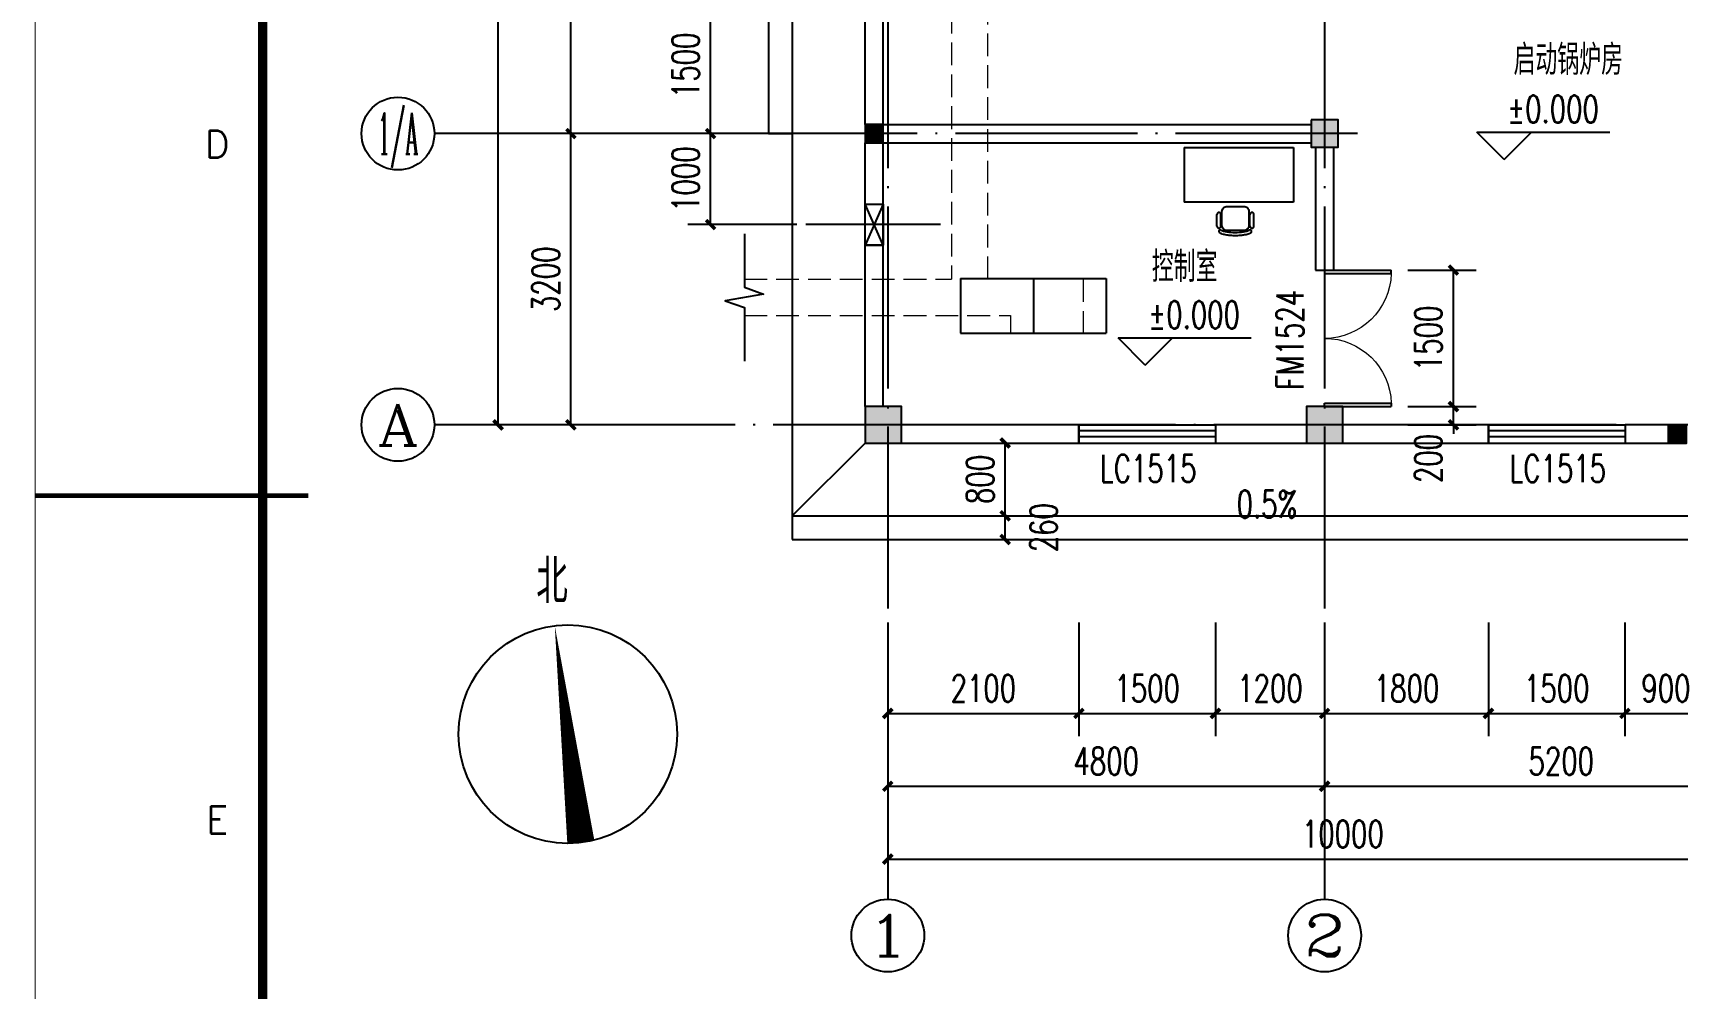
# Model space of a CAD drawing. Header units: millimetres. Extents: x 198973 to 311338, y 50799 to 196797.
# Drawn here: x 198973 to 217039, y 75114 to 85610 of the extents above; entities that cross this region are included whole.
import ezdxf
from ezdxf.enums import TextEntityAlignment as Align

# ---------------------------------------------------------------- set-up
doc = ezdxf.new("R2010")
doc.units = ezdxf.units.MM
doc.header["$LTSCALE"] = 1000
for name, pattern in [('CENTER', [2, 1.25, -0.25, 0.25, -0.25]), ('DASH', [0.35, 0.25, -0.1]), ('DOTE', [2.42, 2, -0.2, 0.02, -0.2])]:
    doc.linetypes.add(name, pattern=pattern)
for name, color, linetype in [('3T_WOOD', 21, 'Continuous'), ('AXIS', 3, 'Continuous'), ('AXIS_TEXT', 7, 'Continuous'), ('COLUMN', 255, 'Continuous'), ('DIM_ELEV', 3, 'Continuous'), ('DIM_SYMB', 3, 'Continuous'), ('DOTE', 1, 'CENTER'), ('PUB_DIM', 3, 'Continuous'), ('PUB_HATCH', 8, 'Continuous'), ('PUB_TEXT', 7, 'Continuous'), ('STAIR', 2, 'Continuous'), ('WALL', 141, 'Continuous'), ('WINDOW', 2, 'Continuous'), ('WINDOW_TEXT', 7, 'Continuous')]:
    doc.layers.add(name, color=color, linetype=linetype)
doc.layers.add('Z-综合管架', color=25, linetype='Continuous', lineweight=0)
doc.styles.add('_TCH_AXIS', font='COMPLEX', dxfattribs={"bigfont": 'GBCBIG'})
doc.styles.add('_TCH_DIM', font='SIMPLEX', dxfattribs={"bigfont": 'GBCBIG'})
doc.styles.add('_TCH_DIM_T3', font='SIMPLEX', dxfattribs={"width": 0.705882, "bigfont": 'GBCBIG'})
doc.styles.add('_TCH_WINDOW', font='SIMPLEX', dxfattribs={"height": 3.5, "bigfont": 'GBCBIG'})
doc.styles.add('DIM_FONT', font='SIMPLEX.shx', dxfattribs={"width": 0.8})
doc.styles.get("Standard").update_dxf_attribs({"font": 'txt', "bigfont": 'gbcbig.shx'})
doc.dimstyles.new('_TCH_ARCH&&100', dxfattribs={"dimtxt": 297.5, "dimasz": 100, "dimexe": 250, "dimexo": 300, "dimgap": 126.25, "dimtad": 1, "dimdec": 0, "dimzin": 0, "dimdsep": 46, "dimtxsty": '_TCH_DIM_T3', "dimblk": 'ARCHTICK', "dimcen": 0.09, "dimclrt": 7, "dimazin": 2, "dimtfac": 1, "dimtdec": 0, "dimtix": 1, "dimtmove": 2, "dimatfit": 3, "dimfxl": 1, "dimtolj": 1, "dimtzin": 0, "dimarcsym": 0})
doc.dimstyles.new('DIMN', dxfattribs={"dimtxt": 300, "dimasz": 1, "dimexe": 250, "dimexo": 300, "dimgap": 150, "dimtad": 1, "dimdec": 0, "dimzin": 0, "dimdsep": 46, "dimtxsty": 'DIM_FONT', "dimblk": '_DIMX', "dimcen": 0.09, "dimclrt": 7, "dimadec": 0, "dimazin": 0, "dimtfac": 1, "dimtdec": 0, "dimtix": 1, "dimtmove": 2, "dimatfit": 3, "dimldrblk": '_DIMX', "dimfxl": 1, "dimtolj": 1, "dimtzin": 0, "dimarcsym": 0})

# ---------------------------------------------------------------- blocks, each defined once
blk = doc.blocks.new('GEDI_WK_A1')
at = {"color": 3}
blk.add_line((25, 297), (0, 297), dxfattribs=at)
for points, const_width in [([(0, 0), (841, 0), (841, 594), (0, 594)], 0.1), ([(25, 10), (831, 10), (831, 584), (25, 584)], 1)]:
    blk.add_lwpolyline(points, close=True, dxfattribs=dict(at, const_width=const_width))
at = {"color": 3, "const_width": 0.5}
blk.add_lwpolyline([(30, 297), (0, 297)], dxfattribs=at)
at = {"color": 3}
for s, p in [('D', (20, 334.12)), ('E', (20, 259.88))]:
    blk.add_text(s, height=3, dxfattribs=at).set_placement(p, align=Align.CENTER)
blk = doc.blocks.new('_ArchTick')
at = {"color": 0, "linetype": 'ByBlock', "const_width": 0.4}
blk.add_lwpolyline([(-0.5, -0.5), (0.5, 0.5)], dxfattribs=at)
blk = doc.blocks.new('*D32')
at = {"layer": 'DEFPOINTS', "color": 0, "transparency": 16777216}
for p in [(206419, 84503), (207668, 84503), (207668, 83503)]:
    blk.add_point(p, dxfattribs=at)
at = {"layer": 'PUB_DIM', "color": 0, "lineweight": -2, "transparency": 16777216}
for p, q in [((207368, 84503), (206169, 84503)), ((206419, 83503), (206419, 84503)), ((207368, 83503), (206169, 83503))]:
    blk.add_line(p, q, dxfattribs=at)
at = {"layer": 'PUB_DIM', "color": 0, "lineweight": -2, "transparency": 16777216, "xscale": 100, "yscale": 100, "zscale": 100}
for p, rotation in [((206419, 84503), 90), ((206419, 83503), 270)]:
    blk.add_blockref('_ArchTick', p, dxfattribs=dict(at, rotation=rotation))
at = {"layer": 'PUB_DIM', "color": 7, "transparency": 16777216, "insert": (206144, 84003), "char_height": 297.5, "attachment_point": 5, "rotation": 90, "style": '_TCH_DIM_T3'}
blk.add_mtext('\\A1;1000', dxfattribs=at)
blk = doc.blocks.new('*D33')
at = {"layer": 'DEFPOINTS', "color": 0, "transparency": 16777216}
for p in [(206419, 86003), (207668, 86003), (207668, 84503)]:
    blk.add_point(p, dxfattribs=at)
at = {"layer": 'PUB_DIM', "color": 0, "lineweight": -2, "transparency": 16777216}
for p, q in [((207368, 86003), (206169, 86003)), ((206419, 84503), (206419, 86003)), ((207368, 84503), (206169, 84503))]:
    blk.add_line(p, q, dxfattribs=at)
at = {"layer": 'PUB_DIM', "color": 0, "lineweight": -2, "transparency": 16777216, "xscale": 100, "yscale": 100, "zscale": 100}
for p, rotation in [((206419, 86003), 90), ((206419, 84503), 270)]:
    blk.add_blockref('_ArchTick', p, dxfattribs=dict(at, rotation=rotation))
at = {"layer": 'PUB_DIM', "color": 7, "transparency": 16777216, "insert": (206144, 85253), "char_height": 297.5, "attachment_point": 5, "rotation": 90, "style": '_TCH_DIM_T3'}
blk.add_mtext('\\A1;1500', dxfattribs=at)
blk = doc.blocks.new('*D56')
at = {"layer": 'DEFPOINTS', "color": 0, "transparency": 16777216}
for p in [(213779, 81503), (214581, 81503), (213779, 81303)]:
    blk.add_point(p, dxfattribs=at)
at = {"layer": 'PUB_DIM', "color": 0, "lineweight": -2, "transparency": 16777216}
for p, q in [((214079, 81503), (214831, 81503)), ((214581, 81503), (214581, 81603)), ((214581, 81303), (214581, 81503)), ((214079, 81303), (214831, 81303)), ((214581, 81303), (214581, 81203))]:
    blk.add_line(p, q, dxfattribs=at)
at = {"layer": 'PUB_DIM', "color": 0, "lineweight": -2, "transparency": 16777216, "xscale": 100, "yscale": 100, "zscale": 100}
for p, rotation in [((214581, 81503), 270), ((214581, 81303), 90)]:
    blk.add_blockref('_ArchTick', p, dxfattribs=dict(at, rotation=rotation))
at = {"layer": 'PUB_DIM', "color": 7, "transparency": 16777216, "insert": (214306, 80933), "char_height": 297.5, "attachment_point": 5, "rotation": 90, "style": '_TCH_DIM_T3'}
blk.add_mtext('\\A1;200', dxfattribs=at)
blk = doc.blocks.new('*D57')
at = {"layer": 'DEFPOINTS', "color": 0, "transparency": 16777216}
for p in [(213779, 83003), (214581, 83003), (213779, 81503)]:
    blk.add_point(p, dxfattribs=at)
at = {"layer": 'PUB_DIM', "color": 0, "lineweight": -2, "transparency": 16777216}
for p, q in [((214079, 83003), (214831, 83003)), ((214581, 81503), (214581, 83003)), ((214079, 81503), (214831, 81503))]:
    blk.add_line(p, q, dxfattribs=at)
at = {"layer": 'PUB_DIM', "color": 0, "lineweight": -2, "transparency": 16777216, "xscale": 100, "yscale": 100, "zscale": 100}
for p, rotation in [((214581, 83003), 90), ((214581, 81503), 270)]:
    blk.add_blockref('_ArchTick', p, dxfattribs=dict(at, rotation=rotation))
at = {"layer": 'PUB_DIM', "color": 7, "transparency": 16777216, "insert": (214306, 82253), "char_height": 297.5, "attachment_point": 5, "rotation": 90, "style": '_TCH_DIM_T3'}
blk.add_mtext('\\A1;1500', dxfattribs=at)
blk = doc.blocks.new('*D60')
at = {"layer": 'DEFPOINTS', "color": 0, "transparency": 16777216}
for p in [(208764, 81103), (209656, 81103), (208764, 80303)]:
    blk.add_point(p, dxfattribs=at)
at = {"layer": 'PUB_DIM', "color": 0, "lineweight": -2, "transparency": 16777216}
for p, q in [((209064, 81103), (209906, 81103)), ((209656, 80303), (209656, 81103)), ((209064, 80303), (209906, 80303))]:
    blk.add_line(p, q, dxfattribs=at)
at = {"layer": 'PUB_DIM', "color": 0, "lineweight": -2, "transparency": 16777216, "xscale": 100, "yscale": 100, "zscale": 100}
for p, rotation in [((209656, 81103), 90), ((209656, 80303), 270)]:
    blk.add_blockref('_ArchTick', p, dxfattribs=dict(at, rotation=rotation))
at = {"layer": 'PUB_DIM', "color": 7, "transparency": 16777216, "insert": (209381, 80703), "char_height": 297.5, "attachment_point": 5, "rotation": 90, "style": '_TCH_DIM_T3'}
blk.add_mtext('\\A1;800', dxfattribs=at)
blk = doc.blocks.new('*D61')
at = {"layer": 'DEFPOINTS', "color": 0, "transparency": 16777216}
for p in [(208764, 80303), (209656, 80303), (208764, 80043)]:
    blk.add_point(p, dxfattribs=at)
at = {"layer": 'PUB_DIM', "color": 0, "lineweight": -2, "transparency": 16777216}
for p, q in [((209064, 80303), (209906, 80303)), ((209656, 80043), (209656, 80303)), ((209064, 80043), (209906, 80043))]:
    blk.add_line(p, q, dxfattribs=at)
at = {"layer": 'PUB_DIM', "color": 0, "lineweight": -2, "transparency": 16777216, "xscale": 100, "yscale": 100, "zscale": 100}
for p, rotation in [((209656, 80303), 90), ((209656, 80043), 270)]:
    blk.add_blockref('_ArchTick', p, dxfattribs=dict(at, rotation=rotation))
at = {"layer": 'PUB_DIM', "color": 7, "transparency": 16777216, "insert": (210079, 80173), "char_height": 297.5, "attachment_point": 5, "rotation": 90, "style": '_TCH_DIM_T3'}
blk.add_mtext('\\A1;260', dxfattribs=at)
blk = doc.blocks.new('*D125')
at = {"layer": 'AXIS', "color": 0, "lineweight": -2, "transparency": 16777216}
for p, q in [((206125, 84503), (204634, 84503)), ((204884, 81303), (204884, 84503)), ((206125, 81303), (204634, 81303))]:
    blk.add_line(p, q, dxfattribs=at)
at = {"layer": 'DEFPOINTS', "color": 0, "transparency": 16777216}
for p in [(204884, 84503), (206425, 84503), (206425, 81303)]:
    blk.add_point(p, dxfattribs=at)
at = {"layer": 'AXIS', "color": 0, "lineweight": -2, "transparency": 16777216, "xscale": 100, "yscale": 100, "zscale": 100}
for p, rotation in [((204884, 84503), 90), ((204884, 81303), 270)]:
    blk.add_blockref('_ArchTick', p, dxfattribs=dict(at, rotation=rotation))
at = {"layer": 'AXIS', "color": 7, "transparency": 16777216, "insert": (204609, 82903), "char_height": 297.5, "attachment_point": 5, "rotation": 90, "style": '_TCH_DIM_T3'}
blk.add_mtext('\\A1;3200', dxfattribs=at)
blk = doc.blocks.new('*D126')
at = {"layer": 'AXIS', "color": 0, "lineweight": -2, "transparency": 16777216}
for p, q in [((206125, 88103), (204634, 88103)), ((204884, 84503), (204884, 88103)), ((206125, 84503), (204634, 84503))]:
    blk.add_line(p, q, dxfattribs=at)
at = {"layer": 'DEFPOINTS', "color": 0, "transparency": 16777216}
for p in [(204884, 88103), (206425, 88103), (206425, 84503)]:
    blk.add_point(p, dxfattribs=at)
at = {"layer": 'AXIS', "color": 0, "lineweight": -2, "transparency": 16777216, "xscale": 100, "yscale": 100, "zscale": 100}
for p, rotation in [((204884, 88103), 90), ((204884, 84503), 270)]:
    blk.add_blockref('_ArchTick', p, dxfattribs=dict(at, rotation=rotation))
at = {"layer": 'AXIS', "color": 7, "transparency": 16777216, "insert": (204609, 86303), "char_height": 297.5, "attachment_point": 5, "rotation": 90, "style": '_TCH_DIM_T3'}
blk.add_mtext('\\A1;3600', dxfattribs=at)
blk = doc.blocks.new('*D129')
at = {"layer": 'AXIS', "color": 0, "lineweight": -2, "transparency": 16777216}
for p, q in [((206125, 101303), (203834, 101303)), ((204084, 81303), (204084, 101303)), ((206125, 81303), (203834, 81303))]:
    blk.add_line(p, q, dxfattribs=at)
at = {"layer": 'DEFPOINTS', "color": 0, "transparency": 16777216}
for p in [(204084, 101303), (206425, 101303), (206425, 81303)]:
    blk.add_point(p, dxfattribs=at)
at = {"layer": 'AXIS', "color": 0, "lineweight": -2, "transparency": 16777216, "xscale": 100, "yscale": 100, "zscale": 100}
for p, rotation in [((204084, 101303), 90), ((204084, 81303), 270)]:
    blk.add_blockref('_ArchTick', p, dxfattribs=dict(at, rotation=rotation))
at = {"layer": 'AXIS', "color": 7, "transparency": 16777216, "insert": (203809, 91303), "char_height": 297.5, "attachment_point": 5, "rotation": 90, "style": '_TCH_DIM_T3'}
blk.add_mtext('\\A1;20000', dxfattribs=at)
blk = doc.blocks.new('*D131')
at = {"layer": 'AXIS', "color": 0, "lineweight": -2, "transparency": 16777216}
for p, q in [((216466, 79130), (216466, 77882)), ((217366, 79130), (217366, 77882)), ((216466, 78132), (217366, 78132))]:
    blk.add_line(p, q, dxfattribs=at)
at = {"layer": 'DEFPOINTS', "color": 0, "transparency": 16777216}
for p in [(216466, 79430), (217366, 79430), (217366, 78132)]:
    blk.add_point(p, dxfattribs=at)
at = {"layer": 'AXIS', "color": 0, "lineweight": -2, "transparency": 16777216, "xscale": 100, "yscale": 100, "zscale": 100, "rotation": 180}
blk.add_blockref('_ArchTick', (216466, 78132), dxfattribs=at)
at = {"layer": 'AXIS', "color": 0, "lineweight": -2, "transparency": 16777216, "xscale": 100, "yscale": 100, "zscale": 100}
blk.add_blockref('_ArchTick', (217366, 78132), dxfattribs=at)
at = {"layer": 'AXIS', "color": 7, "transparency": 16777216, "insert": (216916, 78407), "char_height": 297.5, "attachment_point": 5, "style": '_TCH_DIM_T3'}
blk.add_mtext('\\A1;900', dxfattribs=at)
blk = doc.blocks.new('*D132')
at = {"layer": 'AXIS', "color": 0, "lineweight": -2, "transparency": 16777216}
for p, q in [((214966, 79130), (214966, 77882)), ((216466, 79130), (216466, 77882)), ((214966, 78132), (216466, 78132))]:
    blk.add_line(p, q, dxfattribs=at)
at = {"layer": 'DEFPOINTS', "color": 0, "transparency": 16777216}
for p in [(214966, 79430), (216466, 79430), (216466, 78132)]:
    blk.add_point(p, dxfattribs=at)
at = {"layer": 'AXIS', "color": 0, "lineweight": -2, "transparency": 16777216, "xscale": 100, "yscale": 100, "zscale": 100, "rotation": 180}
blk.add_blockref('_ArchTick', (214966, 78132), dxfattribs=at)
at = {"layer": 'AXIS', "color": 0, "lineweight": -2, "transparency": 16777216, "xscale": 100, "yscale": 100, "zscale": 100}
blk.add_blockref('_ArchTick', (216466, 78132), dxfattribs=at)
at = {"layer": 'AXIS', "color": 7, "transparency": 16777216, "insert": (215716, 78407), "char_height": 297.5, "attachment_point": 5, "style": '_TCH_DIM_T3'}
blk.add_mtext('\\A1;1500', dxfattribs=at)
blk = doc.blocks.new('*D133')
at = {"layer": 'AXIS', "color": 0, "lineweight": -2, "transparency": 16777216}
for p, q in [((213166, 79130), (213166, 77882)), ((214966, 79130), (214966, 77882)), ((213166, 78132), (214966, 78132))]:
    blk.add_line(p, q, dxfattribs=at)
at = {"layer": 'DEFPOINTS', "color": 0, "transparency": 16777216}
for p in [(213166, 79430), (214966, 79430), (214966, 78132)]:
    blk.add_point(p, dxfattribs=at)
at = {"layer": 'AXIS', "color": 0, "lineweight": -2, "transparency": 16777216, "xscale": 100, "yscale": 100, "zscale": 100, "rotation": 180}
blk.add_blockref('_ArchTick', (213166, 78132), dxfattribs=at)
at = {"layer": 'AXIS', "color": 0, "lineweight": -2, "transparency": 16777216, "xscale": 100, "yscale": 100, "zscale": 100}
blk.add_blockref('_ArchTick', (214966, 78132), dxfattribs=at)
at = {"layer": 'AXIS', "color": 7, "transparency": 16777216, "insert": (214066, 78407), "char_height": 297.5, "attachment_point": 5, "style": '_TCH_DIM_T3'}
blk.add_mtext('\\A1;1800', dxfattribs=at)
blk = doc.blocks.new('*D134')
at = {"layer": 'AXIS', "color": 0, "lineweight": -2, "transparency": 16777216}
for p, q in [((211966, 79130), (211966, 77882)), ((213166, 79130), (213166, 77882)), ((211966, 78132), (213166, 78132))]:
    blk.add_line(p, q, dxfattribs=at)
at = {"layer": 'DEFPOINTS', "color": 0, "transparency": 16777216}
for p in [(211966, 79430), (213166, 79430), (213166, 78132)]:
    blk.add_point(p, dxfattribs=at)
at = {"layer": 'AXIS', "color": 0, "lineweight": -2, "transparency": 16777216, "xscale": 100, "yscale": 100, "zscale": 100, "rotation": 180}
blk.add_blockref('_ArchTick', (211966, 78132), dxfattribs=at)
at = {"layer": 'AXIS', "color": 0, "lineweight": -2, "transparency": 16777216, "xscale": 100, "yscale": 100, "zscale": 100}
blk.add_blockref('_ArchTick', (213166, 78132), dxfattribs=at)
at = {"layer": 'AXIS', "color": 7, "transparency": 16777216, "insert": (212566, 78407), "char_height": 297.5, "attachment_point": 5, "style": '_TCH_DIM_T3'}
blk.add_mtext('\\A1;1200', dxfattribs=at)
blk = doc.blocks.new('*D135')
at = {"layer": 'AXIS', "color": 0, "lineweight": -2, "transparency": 16777216}
for p, q in [((210466, 79130), (210466, 77882)), ((211966, 79130), (211966, 77882)), ((210466, 78132), (211966, 78132))]:
    blk.add_line(p, q, dxfattribs=at)
at = {"layer": 'DEFPOINTS', "color": 0, "transparency": 16777216}
for p in [(210466, 79430), (211966, 79430), (211966, 78132)]:
    blk.add_point(p, dxfattribs=at)
at = {"layer": 'AXIS', "color": 0, "lineweight": -2, "transparency": 16777216, "xscale": 100, "yscale": 100, "zscale": 100, "rotation": 180}
blk.add_blockref('_ArchTick', (210466, 78132), dxfattribs=at)
at = {"layer": 'AXIS', "color": 0, "lineweight": -2, "transparency": 16777216, "xscale": 100, "yscale": 100, "zscale": 100}
blk.add_blockref('_ArchTick', (211966, 78132), dxfattribs=at)
at = {"layer": 'AXIS', "color": 7, "transparency": 16777216, "insert": (211216, 78407), "char_height": 297.5, "attachment_point": 5, "style": '_TCH_DIM_T3'}
blk.add_mtext('\\A1;1500', dxfattribs=at)
blk = doc.blocks.new('*D136')
at = {"layer": 'AXIS', "color": 0, "lineweight": -2, "transparency": 16777216}
for p, q in [((208366, 79130), (208366, 77882)), ((210466, 79130), (210466, 77882)), ((208366, 78132), (210466, 78132))]:
    blk.add_line(p, q, dxfattribs=at)
at = {"layer": 'DEFPOINTS', "color": 0, "transparency": 16777216}
for p in [(208366, 79430), (210466, 79430), (210466, 78132)]:
    blk.add_point(p, dxfattribs=at)
at = {"layer": 'AXIS', "color": 0, "lineweight": -2, "transparency": 16777216, "xscale": 100, "yscale": 100, "zscale": 100, "rotation": 180}
blk.add_blockref('_ArchTick', (208366, 78132), dxfattribs=at)
at = {"layer": 'AXIS', "color": 0, "lineweight": -2, "transparency": 16777216, "xscale": 100, "yscale": 100, "zscale": 100}
blk.add_blockref('_ArchTick', (210466, 78132), dxfattribs=at)
at = {"layer": 'AXIS', "color": 7, "transparency": 16777216, "insert": (209416, 78407), "char_height": 297.5, "attachment_point": 5, "style": '_TCH_DIM_T3'}
blk.add_mtext('\\A1;2100', dxfattribs=at)
blk = doc.blocks.new('*D137')
at = {"layer": 'AXIS', "color": 0, "lineweight": -2, "transparency": 16777216}
for p, q in [((213166, 78330), (213166, 77082)), ((218366, 78330), (218366, 77082)), ((213166, 77332), (218366, 77332))]:
    blk.add_line(p, q, dxfattribs=at)
at = {"layer": 'DEFPOINTS', "color": 0, "transparency": 16777216}
for p in [(213166, 78630), (218366, 78630), (218366, 77332)]:
    blk.add_point(p, dxfattribs=at)
at = {"layer": 'AXIS', "color": 0, "lineweight": -2, "transparency": 16777216, "xscale": 100, "yscale": 100, "zscale": 100, "rotation": 180}
blk.add_blockref('_ArchTick', (213166, 77332), dxfattribs=at)
at = {"layer": 'AXIS', "color": 0, "lineweight": -2, "transparency": 16777216, "xscale": 100, "yscale": 100, "zscale": 100}
blk.add_blockref('_ArchTick', (218366, 77332), dxfattribs=at)
at = {"layer": 'AXIS', "color": 7, "transparency": 16777216, "insert": (215766, 77607), "char_height": 297.5, "attachment_point": 5, "style": '_TCH_DIM_T3'}
blk.add_mtext('\\A1;5200', dxfattribs=at)
blk = doc.blocks.new('*D138')
at = {"layer": 'AXIS', "color": 0, "lineweight": -2, "transparency": 16777216}
for p, q in [((208366, 78330), (208366, 77082)), ((213166, 78330), (213166, 77082)), ((208366, 77332), (213166, 77332))]:
    blk.add_line(p, q, dxfattribs=at)
at = {"layer": 'DEFPOINTS', "color": 0, "transparency": 16777216}
for p in [(208366, 78630), (213166, 78630), (213166, 77332)]:
    blk.add_point(p, dxfattribs=at)
at = {"layer": 'AXIS', "color": 0, "lineweight": -2, "transparency": 16777216, "xscale": 100, "yscale": 100, "zscale": 100, "rotation": 180}
blk.add_blockref('_ArchTick', (208366, 77332), dxfattribs=at)
at = {"layer": 'AXIS', "color": 0, "lineweight": -2, "transparency": 16777216, "xscale": 100, "yscale": 100, "zscale": 100}
blk.add_blockref('_ArchTick', (213166, 77332), dxfattribs=at)
at = {"layer": 'AXIS', "color": 7, "transparency": 16777216, "insert": (210766, 77607), "char_height": 297.5, "attachment_point": 5, "style": '_TCH_DIM_T3'}
blk.add_mtext('\\A1;4800', dxfattribs=at)
blk = doc.blocks.new('*D139')
at = {"layer": 'AXIS', "color": 0, "lineweight": -2, "transparency": 16777216}
for p, q in [((208366, 78021), (208366, 76282)), ((218366, 78021), (218366, 76282)), ((208366, 76532), (218366, 76532))]:
    blk.add_line(p, q, dxfattribs=at)
at = {"layer": 'DEFPOINTS', "color": 0, "transparency": 16777216}
for p in [(208366, 78321), (218366, 78321), (218366, 76532)]:
    blk.add_point(p, dxfattribs=at)
at = {"layer": 'AXIS', "color": 0, "lineweight": -2, "transparency": 16777216, "xscale": 100, "yscale": 100, "zscale": 100, "rotation": 180}
blk.add_blockref('_ArchTick', (208366, 76532), dxfattribs=at)
at = {"layer": 'AXIS', "color": 0, "lineweight": -2, "transparency": 16777216, "xscale": 100, "yscale": 100, "zscale": 100}
blk.add_blockref('_ArchTick', (218366, 76532), dxfattribs=at)
at = {"layer": 'AXIS', "color": 7, "transparency": 16777216, "insert": (213366, 76807), "char_height": 297.5, "attachment_point": 5, "style": '_TCH_DIM_T3'}
blk.add_mtext('\\A1;10000', dxfattribs=at)
blk = doc.blocks.new('$TCHSYS$WIN2D')
for p, q in [((-0.5, 0.5), (0.5, 0.5)), ((-0.5, 0.5), (-0.5, -0.5)), ((0.5, 0.5), (0.5, -0.5)), ((0.5, 0.167), (-0.5, 0.167)), ((0.5, -0.167), (-0.5, -0.167)), ((-0.5, -0.5), (0.5, -0.5))]:
    blk.add_line(p, q)
blk = doc.blocks.new('_FZH')
blk.add_lwpolyline([(-0.5, -0.5), (0.5, -0.5), (0.5, 0.5), (-0.5, 0.5)], close=True)
at = {"layer": 'PUB_HATCH'}
blk.add_solid([(-0.5, -0.5), (0.5, -0.5), (-0.5, 0.5), (0.5, 0.5)], dxfattribs=at)
blk = doc.blocks.new('$DorLib2D$00000002')
for p, q in [((-0.5, 0), (-0.5, 0.4875)), ((-0.475, 0.4875), (-0.5, 0.4875)), ((-0.475, 0), (-0.475, 0.4875)), ((0.475, 0), (0.475, 0.4875)), ((0.475, 0.4875), (0.5, 0.4875)), ((0.5, 0), (0.5, 0.4875)), ((-0.5, 0), (-0.475, 0)), ((0.5, 0), (0.475, 0))]:
    blk.add_line(p, q)
at = {"lineweight": 13}
for centre, start, end in [((-0.4875, 0), 0, 88.53072), ((0.4875, 0), 91.46928, 180)]:
    blk.add_arc(centre, 0.4875, start, end, dxfattribs=at)
blk = doc.blocks.new('*D170')
at = {"layer": 'DEFPOINTS', "color": 0, "transparency": 16777216}
for p in [(220054, 103466), (218616, 101503), (208116, 81103)]:
    blk.add_point(p, dxfattribs=at)
at = {"layer": 'STAIR', "color": 0, "lineweight": -2, "transparency": 16777216}
for p, q in [((220054, 103464), (220054, 104644)), ((218616, 103462), (220054, 103464)), ((218616, 101803), (218616, 103462))]:
    blk.add_line(p, q, dxfattribs=at)
at = {"layer": 'STAIR', "color": 7, "transparency": 16777216, "insert": (219754, 104130), "char_height": 300, "attachment_point": 5, "rotation": 90, "style": 'DIM_FONT'}
blk.add_mtext('\\A1;10500', dxfattribs=at)
blk = doc.blocks.new('_DIMX')
blk.add_line((-150, 0), (150, 0))
at = {"const_width": 50}
blk.add_lwpolyline([(-70, -70), (70, 70)], dxfattribs=at)
blk = doc.blocks.new('*D171')
at = {"layer": 'DEFPOINTS', "color": 0, "transparency": 16777216}
for p in [(221110, 103729), (218616, 101503), (208116, 81103)]:
    blk.add_point(p, dxfattribs=at)
at = {"layer": 'STAIR', "color": 0, "lineweight": -2, "transparency": 16777216}
for p, q in [((221106, 101503), (221108, 103729)), ((221108, 103729), (222334, 103729)), ((218916, 101503), (221106, 101503))]:
    blk.add_line(p, q, dxfattribs=at)
at = {"layer": 'STAIR', "color": 7, "transparency": 16777216, "insert": (221797, 104029), "char_height": 300, "attachment_point": 5, "style": 'DIM_FONT'}
blk.add_mtext('\\A1;20400', dxfattribs=at)

msp = doc.modelspace()

# ---------------------------------------------------------------- linework, layer by layer
for p, q in [((211623.7, 84349), (211623.7, 83749)), ((211623.7, 84349), (211623.7, 83749)), ((211623.7, 84349), (212823.7, 84349)), ((212823.7, 84349), (212823.7, 83749)), ((212823.7, 83749), (211623.7, 83749)), ((212823.7, 83749), (211623.7, 83749)), ((211981.7, 83485.7), (211981.7, 83614.2)), ((211981.7, 83485.7), (211981.7, 83614.2)), ((212025.7, 83485.7), (212025.7, 83614.2)), ((212025.7, 83485.7), (212025.7, 83614.2)), ((212345.4, 83485.7), (212345.4, 83614.2)), ((212345.4, 83485.7), (212345.4, 83614.2)), ((212389.4, 83485.7), (212389.4, 83614.2)), ((212389.4, 83485.7), (212389.4, 83614.2)), ((209166.2, 82911.4), (209966.2, 82911.4)), ((209166.2, 82911.4), (209166.2, 82311.4)), ((209966.2, 82911.4), (209966.2, 82311.4)), ((209966.2, 82911.4), (210766.2, 82911.4)), ((210766.2, 82911.4), (210766.2, 82311.4)), ((209166.2, 82311.4), (209966.2, 82311.4)), ((209966.2, 82311.4), (210766.2, 82311.4))]:
    msp.add_line(p, q)
msp.add_lwpolyline([(212278, 83438.7), (212093.1, 83438.7, -0.4142136), (212038.1, 83493.7), (212038.1, 83647.6, -0.4142136), (212093.1, 83702.6), (212278, 83702.6, -0.4142136), (212333, 83647.6), (212333, 83493.7, -0.4142136)], format="xyb", close=True)
msp.add_lwpolyline([(212278, 83438.7), (212093.1, 83438.7, -0.4142136), (212038.1, 83493.7), (212038.1, 83647.6, -0.4142136), (212093.1, 83702.6), (212278, 83702.6, -0.4142136), (212333, 83647.6), (212333, 83493.7, -0.4142136)], format="xyb", close=True)
for centre, radius, start, end in [((212003.7, 83614.2), 22, 0, 180), ((212003.7, 83614.2), 22, 0, 180), ((212003.7, 83485.7), 22, 180, 0), ((212003.7, 83485.7), 22, 180, 0), ((212367.4, 83614.2), 22, 0, 180), ((212367.4, 83614.2), 22, 0, 180), ((212367.4, 83485.7), 22, 180, 0), ((212367.4, 83485.7), 22, 180, 0), ((212019.3, 83428.8), 16.5, 62.56574, 242.56574), ((212019.3, 83428.8), 16.5, 62.56574, 242.56574), ((212345.9, 83428.8), 16.5, 297.43426, 117.43426), ((212345.9, 83428.8), 16.5, 297.43426, 117.43426)]:
    msp.add_arc(centre, radius, start, end)
msp.add_ellipse((212182.6, 83467.9), major_axis=(177.7, 0), ratio=0.2854236, start_param=3.6442998, end_param=5.7804703)
msp.add_ellipse((212182.6, 83467.9), major_axis=(177.7, 0), ratio=0.2854236, start_param=3.6442998, end_param=5.7804703)
msp.add_open_spline([(212011.6, 83414.2), (212012.5, 83413.7), (212013.4, 83413.2), (212018, 83411), (212021.8, 83409.3), (212029.6, 83406.2), (212033.7, 83404.7), (212045.2, 83400.9), (212053, 83398.7), (212069.3, 83394.8), (212077.9, 83393.1), (212095.8, 83390.1), (212105.1, 83388.8), (212132.3, 83385.8), (212150.9, 83384.6), (212188.5, 83383.9), (212207.5, 83384.3), (212239.6, 83386.5), (212253, 83387.9), (212278.6, 83391.5), (212290.8, 83393.7), (212310.2, 83398.2), (212317.7, 83400.3), (212331.9, 83404.8), (212338.6, 83407.3), (212347.8, 83411.3), (212350.7, 83412.7), (212353.5, 83414.1)], degree=3, knots=[3.6435975, 3.6435975, 3.6435975, 3.6435975, 3.6679388, 3.6679388, 3.7616881, 3.7616881, 3.8554374, 3.8554374, 4.0175408, 4.0175408, 4.1796442, 4.1796442, 4.3417476, 4.3417476, 4.6437464, 4.6437464, 4.9457451, 4.9457451, 5.1708309, 5.1708309, 5.3959166, 5.3959166, 5.5516013, 5.5516013, 5.707286, 5.707286, 5.7804728, 5.7804728, 5.7804728, 5.7804728])
msp.add_open_spline([(212011.6, 83414.2), (212012.5, 83413.7), (212013.4, 83413.2), (212018, 83411), (212021.8, 83409.3), (212029.6, 83406.2), (212033.7, 83404.7), (212045.2, 83400.9), (212053, 83398.7), (212069.3, 83394.8), (212077.9, 83393.1), (212095.8, 83390.1), (212105.1, 83388.8), (212132.3, 83385.8), (212150.9, 83384.6), (212188.5, 83383.9), (212207.5, 83384.3), (212239.6, 83386.5), (212253, 83387.9), (212278.6, 83391.5), (212290.8, 83393.7), (212310.2, 83398.2), (212317.7, 83400.3), (212331.9, 83404.8), (212338.6, 83407.3), (212347.8, 83411.3), (212350.7, 83412.7), (212353.5, 83414.1)], degree=3, knots=[3.6435975, 3.6435975, 3.6435975, 3.6435975, 3.6679388, 3.6679388, 3.7616881, 3.7616881, 3.8554374, 3.8554374, 4.0175408, 4.0175408, 4.1796442, 4.1796442, 4.3417476, 4.3417476, 4.6437464, 4.6437464, 4.9457451, 4.9457451, 5.1708309, 5.1708309, 5.3959166, 5.3959166, 5.5516013, 5.5516013, 5.707286, 5.707286, 5.7804728, 5.7804728, 5.7804728, 5.7804728])
at = {"layer": '3T_WOOD'}
for p, q in [((207056.2, 97703.4), (207056.2, 84503.4)), ((207316.2, 97703.4), (207316.2, 80043.4)), ((207056.2, 84503.4), (207316.2, 84503.4)), ((208116.2, 81103.4), (207316.2, 80303.4)), ((207316.2, 80303.4), (219416.2, 80303.4)), ((207316.2, 80043.4), (219416.2, 80043.4))]:
    msp.add_line(p, q, dxfattribs=at)
at = {"layer": 'AXIS'}
for p, q in [((206425.4, 84503.4), (203384.1, 84503.4)), ((206425.4, 81303.4), (203384.1, 81303.4)), ((208366.2, 78320.8), (208366.2, 76091.1)), ((213166.2, 78320.8), (213166.2, 76091.1))]:
    msp.add_line(p, q, dxfattribs=at)
for centre in [(202984.1, 84503.4), (202984.1, 81303.4), (208366.2, 75691.1), (213166.2, 75691.1)]:
    msp.add_circle(centre, 400, dxfattribs=at)
at = {"layer": 'DIM_ELEV'}
for p, q in [((215139.6, 84218.5), (214839.6, 84518.5)), ((214839.6, 84518.5), (216301.1, 84518.5)), ((215139.6, 84218.5), (215439.6, 84518.5)), ((211195.8, 81958.4), (210895.8, 82258.4)), ((210895.8, 82258.4), (212357.3, 82258.4)), ((211195.8, 81958.4), (211495.8, 82258.4))]:
    msp.add_line(p, q, dxfattribs=at)
at = {"layer": 'DIM_SYMB'}
msp.add_lwpolyline([(206789.9, 83403.4), (206789.9, 82815.9), (206999.9, 82739.5), (206579.9, 82665.4), (206789.9, 82590.9), (206789.9, 82003.4)], dxfattribs=at)
for points in [[(212004.4, 80177.9, 0, 0, 0), (212773, 80177.9, 80, 0, 0), (213073, 80177.9, 0, 0, 0)], [(204994.4, 76712.8, 300, 0, 0), (204706.9, 79095.6, 0, 0, 0)]]:
    msp.add_lwpolyline(points, format="xyseb", dxfattribs=at)
msp.add_circle((204850.6, 77904.2), 1200, dxfattribs=at)
at = {"layer": 'DOTE', "linetype": 'DOTE'}
for p, q in [((208366.2, 103063.8), (208366.2, 79066.4)), ((213166.2, 103063.8), (213166.2, 79066.4)), ((213528.7, 84503.4), (204762, 84503.4)), ((208944.5, 83503.4), (207465.8, 83503.4)), ((221208, 81303.4), (204762, 81303.4))]:
    msp.add_line(p, q, dxfattribs=at)
at = {"layer": 'STAIR'}
msp.add_lwpolyline([(208316.2, 83728.4), (208316.2, 83278.4), (208116.2, 83278.4), (208116.2, 83728.4), (208316.2, 83728.4), (208116.2, 83278.4), (208316.2, 83278.4), (208116.2, 83728.4)], dxfattribs=at)
at = {"layer": 'WALL'}
for p, q in [((208116.2, 84603.4), (208116.2, 88053.4)), ((208316.2, 84603.4), (208316.2, 88053.4)), ((208316.2, 84603.4), (213016.2, 84603.4)), ((208116.2, 81503.4), (208116.2, 84403.4)), ((208316.2, 81503.4), (208316.2, 84403.4)), ((208316.2, 84403.4), (213016.2, 84403.4)), ((213066.2, 84353.4), (213066.2, 83003.4)), ((213266.2, 83003.4), (213266.2, 84353.4)), ((213066.2, 83003.4), (213266.2, 83003.4)), ((210466.2, 81303.4), (208516.2, 81303.4)), ((210466.2, 81103.4), (210466.2, 81303.4)), ((212966.2, 81303.4), (211966.2, 81303.4)), ((211966.2, 81303.4), (211966.2, 81103.4)), ((213166.2, 81303.4), (213166.2, 81303.4)), ((214966.4, 81303.4), (213366.2, 81303.4)), ((214966.4, 81103.4), (214966.4, 81303.4)), ((216941.2, 81303.4), (216466.4, 81303.4)), ((216466.4, 81303.4), (216466.4, 81103.4)), ((213166.2, 81203.4), (213166.2, 81203.4)), ((208516.2, 81103.4), (210466.2, 81103.4)), ((211966.2, 81103.4), (212966.2, 81103.4)), ((213166.2, 81103.4), (213166.2, 81103.4)), ((213366.2, 81103.4), (214966.4, 81103.4)), ((216466.4, 81103.4), (216941.2, 81103.4))]:
    msp.add_line(p, q, dxfattribs=at)
at = {"layer": 'Z-综合管架', "linetype": 'DASH'}
for p, q in [((206789.9, 82903.4), (209066.2, 82903.4)), ((210516.2, 82903.4), (209466.2, 82903.4)), ((210516.2, 82303.4), (210516.2, 82903.4)), ((206789.9, 82503.4), (209716.2, 82503.4)), ((209716.2, 82503.4), (209716.2, 82303.4)), ((210516.2, 82303.4), (209716.2, 82303.4))]:
    msp.add_line(p, q, dxfattribs=at)
for points in [[(210341.2, 97753.4), (209066.2, 97753.4), (209066.2, 82903.4)], [(209466.2, 82903.4), (209466.2, 97353.4), (213966.2, 97353.4), (213966.2, 88703.4), (214366.2, 88703.4)]]:
    msp.add_lwpolyline(points, dxfattribs=at)

# ---------------------------------------------------------------- block references
at = {"xscale": 100, "yscale": 100, "zscale": 100}
msp.add_blockref('GEDI_WK_A1', (198997.9, 50823.6), dxfattribs=at)
at = {"layer": 'COLUMN'}
for p, xscale, yscale, zscale in [((208216.2, 84503.4), 200, 200, 200), ((208316.2, 81303.4), 400, 400, 400), ((213166.2, 81303.4), 400, 400, 400), ((217041.2, 81203.4), 200, 200, 200)]:
    msp.add_blockref('_FZH', p, dxfattribs=dict(at, xscale=xscale, yscale=yscale, zscale=zscale))
at = {"layer": 'COLUMN', "xscale": 300, "yscale": 300, "zscale": 300, "rotation": 270}
msp.add_blockref('_FZH', (213166.2, 84503.4), dxfattribs=at)
at = {"layer": 'WINDOW'}
ref = msp.add_blockref('$DorLib2D$00000002', (213166.2, 82253.4), dxfattribs=dict(at, xscale=1500, yscale=-1500, zscale=1500, rotation=90))
ref.add_attrib('A', 'FM1524', (212935.1, 81688.4), dxfattribs={"layer": 'WINDOW_TEXT', "height": 297.5, "rotation": 90, "style": '_TCH_WINDOW', "width": 0.705882})
ref = msp.add_blockref('$TCHSYS$WIN2D', (211216.2, 81203.4), dxfattribs=dict(at, xscale=1500, yscale=200, zscale=1500))
ref.add_attrib('A', 'LC1515', (210696.2, 80674.8), dxfattribs={"layer": 'WINDOW_TEXT', "height": 297.5, "style": '_TCH_WINDOW', "width": 0.705882})
ref = msp.add_blockref('$TCHSYS$WIN2D', (215716.4, 81203.4), dxfattribs=dict(at, xscale=1500, yscale=200, zscale=1500))
ref.add_attrib('A', 'LC1515', (215196.4, 80674.8), dxfattribs={"layer": 'WINDOW_TEXT', "height": 297.5, "style": '_TCH_WINDOW', "width": 0.705882})

# ---------------------------------------------------------------- texts
at = {"layer": 'AXIS_TEXT', "style": '_TCH_AXIS'}
for s, height, width, p, p2 in [('1/A', 452.55, 0.381818, (202757.8, 84277.1), (203210.3, 84277.1)), ('A', 452.5, 1.166667, (202757.8, 81077.1), (203210.3, 81077.1)), ('1', 452.5, 2.333333, (208140, 75464.8), (208592.5, 75464.8)), ('2', 452.5, 1.5, (212940, 75464.8), (213392.5, 75464.8))]:
    msp.add_text(s, height=height, dxfattribs=dict(at, width=width)).set_placement(p, p2, align=Align.FIT)
at = {"layer": 'PUB_TEXT'}
for s, p in [('启动锅炉房', (215241, 85147.1)), ('控制室', (211267.4, 82872.2))]:
    msp.add_text(s, height=334.21, dxfattribs=at).set_placement(p)
at = {"layer": 'PUB_TEXT', "style": '_TCH_DIM', "width": 0.705882}
for s, p in [('%%P0.000', (215171.1, 84623.5)), ('%%P0.000', (211227.3, 82363.4)), ('0.5%', (212198.7, 80282.9))]:
    msp.add_text(s, height=297.5, dxfattribs=at).set_placement(p)
at = {"layer": 'PUB_TEXT', "style": '_TCH_DIM'}
msp.add_text('北', height=482.3, dxfattribs=at).set_placement((204503.3, 79341.9))

# ---------------------------------------------------------------- dimensions: what is measured, and where the dimension line sits
at = {"layer": 'AXIS'}
for p1, p2, distance, text, picture, middle in [((206425.4, 81303.4), (206425.4, 101303.4), 2341.3, '20000', '*D129', (203809.1, 91303.4)), ((206425.4, 84503.4), (206425.4, 88103.4), 1541.3, '3600', '*D126', (204609.1, 86303.4)), ((206425.4, 81303.4), (206425.4, 84503.4), 1541.3, '3200', '*D125', (204609.1, 82903.4)), ((208366.2, 79429.9), (210466.2, 79429.9), -1298.2, '2100', '*D136', (209416.2, 78406.7)), ((210466.2, 79429.9), (211966.2, 79429.9), -1298.2, '1500', '*D135', (211216.2, 78406.7)), ((211966.2, 79429.9), (213166.2, 79429.9), -1298.2, '1200', '*D134', (212566.2, 78406.7)), ((213166.2, 79429.9), (214966.4, 79429.9), -1298.2, '1800', '*D133', (214066.3, 78406.7)), ((214966.4, 79429.9), (216466.4, 79429.9), -1298.2, '1500', '*D132', (215716.4, 78406.7)), ((216466.4, 79429.9), (217366.4, 79429.9), -1298.2, '900', '*D131', (216916.4, 78406.7)), ((208366.2, 78629.9), (213166.2, 78629.9), -1298.2, '4800', '*D138', (210766.2, 77606.7)), ((213166.2, 78629.9), (218366.2, 78629.9), -1298.2, '5200', '*D137', (215766.2, 77606.7)), ((208366.2, 78320.8), (218366.2, 78320.8), -1789.1, '10000', '*D139', (213366.2, 76806.7))]:
    dim = msp.add_aligned_dim(p1=p1, p2=p2, distance=distance, text=text, dimstyle='_TCH_ARCH&&100', dxfattribs=at)
    dim.commit()
    dim.dimension.update_dxf_attribs({"geometry": picture, "text_midpoint": middle})
at = {"layer": 'PUB_DIM'}
for p1, p2, distance, text, picture, middle in [((207668.2, 84503.4), (207668.2, 86003.4), 1249.2, '1500', '*D33', (206144, 85253.4)), ((207668.2, 83503.4), (207668.2, 84503.4), 1249.2, '1000', '*D32', (206144, 84003.4)), ((213778.6, 81503.4), (213778.6, 83003.4), -802.5, '1500', '*D57', (214306.1, 82253.4)), ((208764, 80303.4), (208764, 81103.4), -892, '800', '*D60', (209380.9, 80703.4))]:
    dim = msp.add_aligned_dim(p1=p1, p2=p2, distance=distance, text=text, dimstyle='_TCH_ARCH&&100', dxfattribs=at)
    dim.commit()
    dim.dimension.update_dxf_attribs({"geometry": picture, "text_midpoint": middle})
for base, p1, p2, text, picture, middle in [((214581.1, 81503.4), (213778.6, 81303.4), (213778.6, 81503.4), '200', '*D56', (214306.1, 80933.4)), ((209655.9, 80303.4), (208764, 80043.4), (208764, 80303.4), '260', '*D61', (210079, 80173.4))]:
    dim = msp.add_linear_dim(base=base, p1=p1, p2=p2, angle=90, text=text, dimstyle='_TCH_ARCH&&100', dxfattribs=at)
    dim.commit()
    dim.dimension.update_dxf_attribs({"geometry": picture, "text_midpoint": middle, "dimtype": 129})
at = {"layer": 'STAIR'}
for offset, dtype, picture, middle in [((1437.7, 1962.3), 1, '*D170', (219753.9, 104130)), ((2493.4, 2226), 0, '*D171', (221796.7, 104029.4))]:
    dim = msp.add_ordinate_dim(feature_location=(218616.2, 101503.4), offset=offset, dtype=dtype, origin=(208116.2, 81103.4), dimstyle='DIMN', dxfattribs=at)
    dim.commit()
    dim.dimension.update_dxf_attribs({"geometry": picture, "text_midpoint": middle})

doc.saveas('drawing.dxf')
